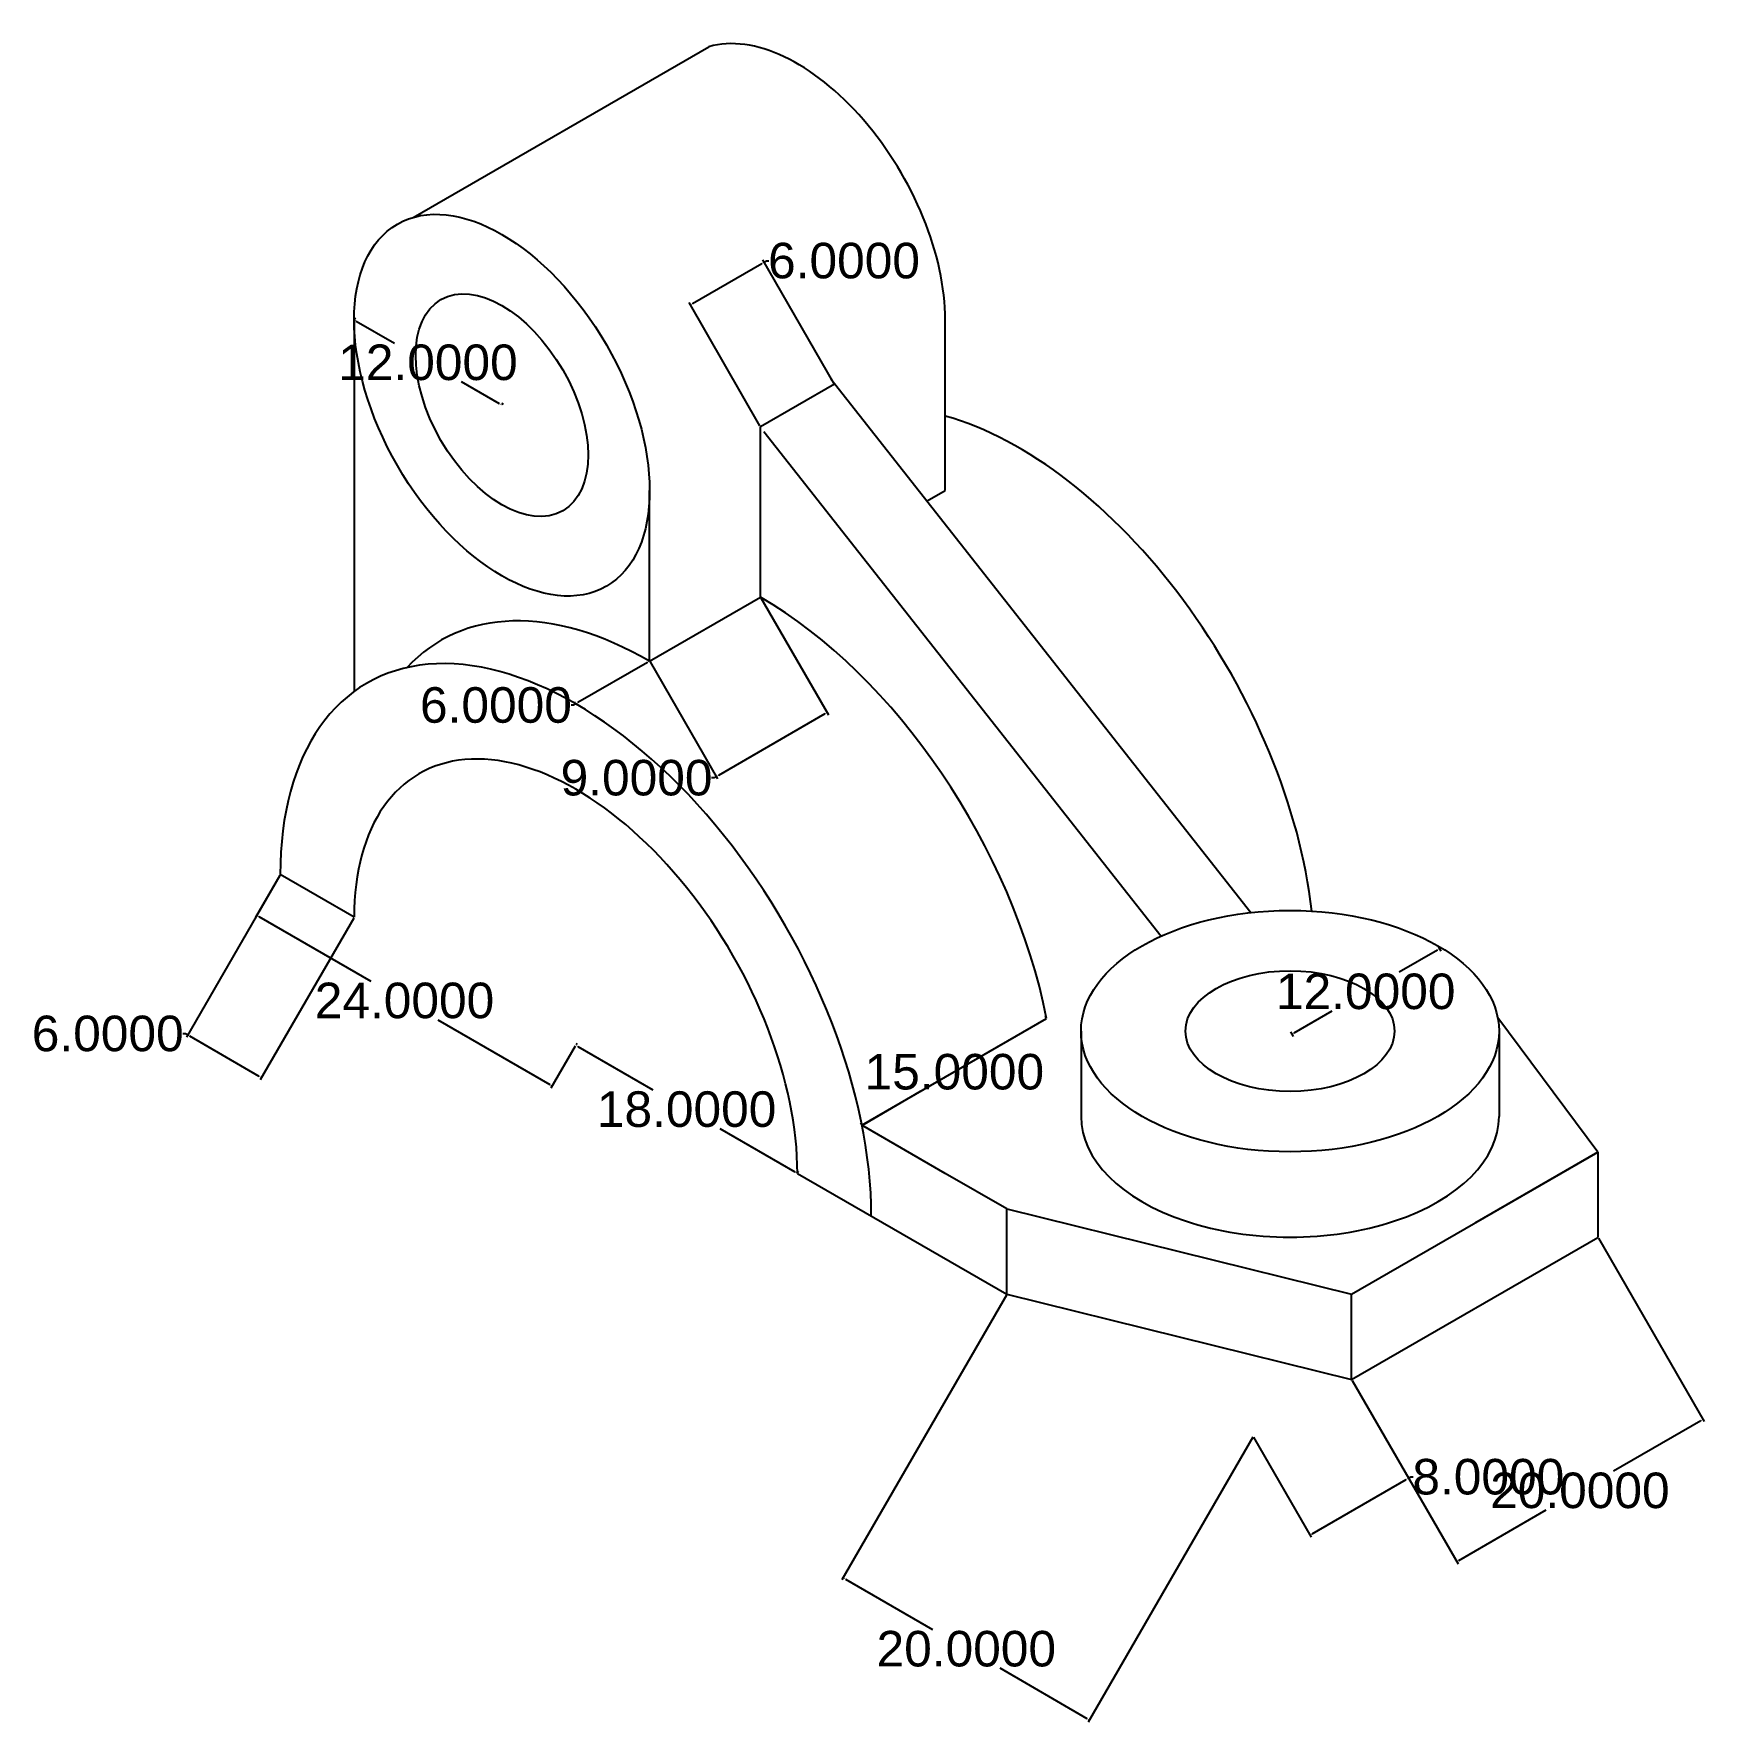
# Model space of a CAD drawing. Header units: inches. Extents: x -26 to 92, y -21 to 98.
import ezdxf

# ---------------------------------------------------------------- set-up
doc = ezdxf.new("R2010")
doc.units = ezdxf.units.IN
doc.header["$MEASUREMENT"] = 0
doc.styles.get("Standard").update_dxf_attribs({"font": 'arial.ttf'})
doc.dimstyles.get("Standard").update_dxf_attribs({"dimtxt": 2.5, "dimasz": 0.18, "dimexe": 0.18, "dimexo": 0.0625, "dimgap": 0.09, "dimtad": 0, "dimtih": 1, "dimtoh": 1, "dimdec": 4, "dimzin": 0, "dimdsep": 46, "dimtxsty": 'Standard', "dimcen": 0.09, "dimadec": 0, "dimazin": 0, "dimtfac": 1, "dimtdec": 4, "dimtofl": 0, "dimtmove": 0, "dimatfit": 3, "dimfxl": 1, "dimtolj": 1, "dimtzin": 0, "dimarcsym": 0})

# ---------------------------------------------------------------- blocks, each defined once
blk = doc.blocks.new('*D1')
at = {"color": 0, "lineweight": -2, "transparency": 16777216}
for p, q in [((-8.29, 38.37), (-14.86, 26.99)), ((-3.09, 35.37), (-9.66, 23.99)), ((-14.92, 27.24), (-15.1, 27.24)), ((-14.77, 27.15), (-14.92, 27.24)), ((-9.73, 24.24), (-14.61, 27.06))]:
    blk.add_line(p, q, dxfattribs=at)
at = {"color": 0, "transparency": 16777216}
for points in [[(-14.6, 27.08), (-14.63, 27.03), (-14.77, 27.15)], [(-9.71, 24.26), (-9.74, 24.21), (-9.57, 24.15)]]:
    blk.add_solid(points, dxfattribs=at)
at = {"layer": 'Defpoints', "color": 0, "transparency": 16777216}
for p in [(-8.26, 38.42), (-3.06, 35.42), (-14.77, 27.15)]:
    blk.add_point(p, dxfattribs=at)
at = {"color": 0, "transparency": 16777216, "insert": (-20.39, 27.24), "char_height": 2.5, "attachment_point": 5}
blk.add_mtext('\\A1;6.0000', dxfattribs=at)
blk = doc.blocks.new('*D2')
at = {"color": 0, "lineweight": -2, "transparency": 16777216}
for p, q in [((20.73, 78.57), (25.62, 81.39)), ((30.68, 72.98), (25.68, 81.63)), ((25.77, 81.48), (25.93, 81.57)), ((25.93, 81.57), (26.11, 81.57)), ((25.48, 69.98), (20.49, 78.63))]:
    blk.add_line(p, q, dxfattribs=at)
at = {"color": 0, "transparency": 16777216}
for points in [[(25.6, 81.41), (25.63, 81.36), (25.77, 81.48)], [(20.72, 78.59), (20.75, 78.54), (20.58, 78.48)]]:
    blk.add_solid(points, dxfattribs=at)
at = {"layer": 'Defpoints', "color": 0, "transparency": 16777216}
for p in [(25.77, 81.48), (30.71, 72.92), (25.52, 69.92)]:
    blk.add_point(p, dxfattribs=at)
at = {"color": 0, "transparency": 16777216, "insert": (31.39, 81.57), "char_height": 2.5, "attachment_point": 5}
blk.add_mtext('\\A1;6.0000', dxfattribs=at)
blk = doc.blocks.new('*D3')
at = {"color": 0, "lineweight": -2, "transparency": 16777216}
for p, q in [((84.44, 12.87), (91.89, -0.03)), ((67.12, 2.87), (74.57, -10.03)), ((91.64, 0.03), (85.5, -3.51)), ((74.63, -9.79), (80.77, -6.24))]:
    blk.add_line(p, q, dxfattribs=at)
at = {"color": 0, "transparency": 16777216}
for points in [[(91.62, 0.06), (91.65, 0.01), (91.8, 0.12)], [(74.62, -9.76), (74.65, -9.81), (74.48, -9.88)]]:
    blk.add_solid(points, dxfattribs=at)
at = {"layer": 'Defpoints', "color": 0, "transparency": 16777216}
for p in [(84.41, 12.92), (67.09, 2.92), (91.8, 0.12)]:
    blk.add_point(p, dxfattribs=at)
at = {"color": 0, "transparency": 16777216, "insert": (83.14, -4.88), "char_height": 2.5, "attachment_point": 5}
blk.add_mtext('\\A1;20.0000', dxfattribs=at)
blk = doc.blocks.new('*D4')
at = {"color": 0, "lineweight": -2, "transparency": 16777216}
for p, q in [((42.81, 8.87), (31.24, -11.16)), ((60.13, -1.13), (48.56, -21.16)), ((31.49, -11.1), (37.62, -14.64)), ((48.5, -20.92), (42.36, -17.37))]:
    blk.add_line(p, q, dxfattribs=at)
at = {"color": 0, "transparency": 16777216}
for points in [[(31.5, -11.07), (31.47, -11.12), (31.33, -11.01)], [(48.51, -20.89), (48.48, -20.94), (48.65, -21.01)]]:
    blk.add_solid(points, dxfattribs=at)
at = {"layer": 'Defpoints', "color": 0, "transparency": 16777216}
for p in [(42.84, 8.92), (60.16, -1.08), (48.65, -21.01)]:
    blk.add_point(p, dxfattribs=at)
at = {"color": 0, "transparency": 16777216, "insert": (39.99, -16.01), "char_height": 2.5, "attachment_point": 5}
blk.add_mtext('\\A1;20.0000', dxfattribs=at)
blk = doc.blocks.new('*D5')
at = {"color": 0, "lineweight": -2, "transparency": 16777216}
for p, q in [((67.12, 2.87), (71.17, -4.16)), ((60.19, -1.13), (64.25, -8.16)), ((64.31, -7.92), (70.93, -4.1)), ((71.08, -4.01), (71.24, -3.92)), ((71.24, -3.92), (71.42, -3.92))]:
    blk.add_line(p, q, dxfattribs=at)
at = {"color": 0, "transparency": 16777216}
for points in [[(70.91, -4.07), (70.94, -4.12), (71.08, -4.01)], [(64.3, -7.89), (64.33, -7.94), (64.16, -8.01)]]:
    blk.add_solid(points, dxfattribs=at)
at = {"layer": 'Defpoints', "color": 0, "transparency": 16777216}
for p in [(67.09, 2.92), (60.16, -1.08), (71.08, -4.01)]:
    blk.add_point(p, dxfattribs=at)
at = {"color": 0, "transparency": 16777216, "insert": (76.7, -3.92), "char_height": 2.5, "attachment_point": 5}
blk.add_mtext('\\A1;8.0000', dxfattribs=at)
blk = doc.blocks.new('*D6')
at = {"color": 0, "lineweight": -2, "transparency": 16777216}
for p, q in [((12.56, 26.48), (12.62, 26.58)), ((12.68, 26.33), (17.95, 23.29)), ((27.96, 17.51), (22.69, 20.56)), ((28.15, 17.48), (28.2, 17.58))]:
    blk.add_line(p, q, dxfattribs=at)
at = {"color": 0, "transparency": 16777216}
for points in [[(12.7, 26.36), (12.67, 26.31), (12.53, 26.42)], [(27.97, 17.54), (27.94, 17.49), (28.11, 17.42)]]:
    blk.add_solid(points, dxfattribs=at)
at = {"layer": 'Defpoints', "color": 0, "transparency": 16777216}
for p in [(12.53, 26.42), (28.11, 17.42), (28.11, 17.42)]:
    blk.add_point(p, dxfattribs=at)
at = {"color": 0, "transparency": 16777216, "insert": (20.32, 21.92), "char_height": 2.5, "attachment_point": 5}
blk.add_mtext('\\A1;18.0000', dxfattribs=at)
blk = doc.blocks.new('*D8')
at = {"color": 0, "lineweight": -2, "transparency": 16777216}
for p, q in [((-8.29, 38.37), (-10, 35.4)), ((-9.76, 35.47), (-1.89, 30.93)), ((10.72, 23.65), (2.85, 28.19)), ((12.49, 26.37), (10.78, 23.4))]:
    blk.add_line(p, q, dxfattribs=at)
at = {"color": 0, "transparency": 16777216}
for points in [[(-9.74, 35.5), (-9.77, 35.44), (-9.91, 35.56)], [(10.73, 23.68), (10.7, 23.62), (10.87, 23.56)]]:
    blk.add_solid(points, dxfattribs=at)
at = {"layer": 'Defpoints', "color": 0, "transparency": 16777216}
for p in [(-8.26, 38.42), (12.53, 26.42), (10.87, 23.56)]:
    blk.add_point(p, dxfattribs=at)
at = {"color": 0, "transparency": 16777216, "insert": (0.48, 29.56), "char_height": 2.5, "attachment_point": 5}
blk.add_mtext('\\A1;24.0000', dxfattribs=at)
blk = doc.blocks.new('*D9')
at = {"color": 0, "lineweight": -2, "transparency": 16777216}
for p, q in [((73.18, 33.37), (73.36, 33.05)), ((73.12, 33.11), (70.44, 31.57)), ((63.04, 27.29), (65.71, 28.84)), ((62.79, 27.37), (62.97, 27.05))]:
    blk.add_line(p, q, dxfattribs=at)
at = {"color": 0, "transparency": 16777216}
for points in [[(73.1, 33.14), (73.13, 33.09), (73.27, 33.2)], [(63.02, 27.32), (63.05, 27.27), (62.88, 27.2)]]:
    blk.add_solid(points, dxfattribs=at)
at = {"layer": 'Defpoints', "color": 0, "transparency": 16777216}
for p in [(73.15, 33.42), (73.27, 33.2), (62.76, 27.42)]:
    blk.add_point(p, dxfattribs=at)
at = {"color": 0, "transparency": 16777216, "insert": (68.08, 30.2), "char_height": 2.5, "attachment_point": 5}
blk.add_mtext('\\A1;12.0000', dxfattribs=at)
blk = doc.blocks.new('*D10')
at = {"color": 0, "lineweight": -2, "transparency": 16777216}
for p, q in [((-3.03, 77.48), (-2.97, 77.58)), ((-2.91, 77.33), (-0.23, 75.79)), ((7.17, 71.51), (4.5, 73.06)), ((7.36, 71.48), (7.42, 71.58))]:
    blk.add_line(p, q, dxfattribs=at)
at = {"color": 0, "transparency": 16777216}
for points in [[(-2.89, 77.36), (-2.92, 77.31), (-3.06, 77.42)], [(7.19, 71.54), (7.16, 71.49), (7.33, 71.42)]]:
    blk.add_solid(points, dxfattribs=at)
at = {"layer": 'Defpoints', "color": 0, "transparency": 16777216}
for p in [(-3.06, 77.42), (-3.06, 77.42), (7.33, 71.42)]:
    blk.add_point(p, dxfattribs=at)
at = {"color": 0, "transparency": 16777216, "insert": (2.13, 74.42), "char_height": 2.5, "attachment_point": 5}
blk.add_mtext('\\A1;12.0000', dxfattribs=at)
blk = doc.blocks.new('*D11')
at = {"color": 0, "lineweight": -2, "transparency": 16777216}
for p, q in [((25.55, 57.87), (30.29, 49.65)), ((17.75, 53.37), (22.5, 45.15)), ((30.04, 49.72), (22.56, 45.4)), ((22.25, 45.22), (22.07, 45.22)), ((22.41, 45.31), (22.25, 45.22))]:
    blk.add_line(p, q, dxfattribs=at)
at = {"color": 0, "transparency": 16777216}
for points in [[(30.03, 49.74), (30.06, 49.69), (30.2, 49.81)], [(22.55, 45.42), (22.58, 45.37), (22.41, 45.31)]]:
    blk.add_solid(points, dxfattribs=at)
at = {"layer": 'Defpoints', "color": 0, "transparency": 16777216}
for p in [(25.52, 57.92), (17.72, 53.42), (22.41, 45.31)]:
    blk.add_point(p, dxfattribs=at)
at = {"color": 0, "transparency": 16777216, "insert": (16.8, 45.22), "char_height": 2.5, "attachment_point": 5}
blk.add_mtext('\\A1;9.0000', dxfattribs=at)
blk = doc.blocks.new('*D12')
at = {"color": 0, "lineweight": -2, "transparency": 16777216}
for p, q in [((17.69, 53.48), (17.63, 53.58)), ((17.57, 53.33), (12.68, 50.51)), ((12.37, 50.33), (12.19, 50.33)), ((12.53, 50.42), (12.37, 50.33)), ((12.49, 50.48), (12.44, 50.58))]:
    blk.add_line(p, q, dxfattribs=at)
at = {"color": 0, "transparency": 16777216}
for points in [[(17.55, 53.36), (17.58, 53.31), (17.72, 53.42)], [(12.67, 50.54), (12.7, 50.49), (12.53, 50.42)]]:
    blk.add_solid(points, dxfattribs=at)
at = {"layer": 'Defpoints', "color": 0, "transparency": 16777216}
for p in [(17.72, 53.42), (12.53, 50.42), (12.53, 50.42)]:
    blk.add_point(p, dxfattribs=at)
at = {"color": 0, "transparency": 16777216, "insert": (6.91, 50.33), "char_height": 2.5, "attachment_point": 5}
blk.add_mtext('\\A1;6.0000', dxfattribs=at)
blk = doc.blocks.new('*D13')
at = {"color": 0, "lineweight": -2, "transparency": 16777216}
for p, q in [((45.48, 28.21), (41.51, 25.92)), ((45.61, 28.36), (45.55, 28.46)), ((32.81, 20.89), (36.78, 23.19)), ((32.62, 20.86), (32.56, 20.96))]:
    blk.add_line(p, q, dxfattribs=at)
at = {"color": 0, "transparency": 16777216}
for points in [[(45.47, 28.24), (45.5, 28.19), (45.64, 28.3)], [(32.79, 20.92), (32.82, 20.87), (32.65, 20.8)]]:
    blk.add_solid(points, dxfattribs=at)
at = {"layer": 'Defpoints', "color": 0, "transparency": 16777216}
for p in [(45.64, 28.3), (32.65, 20.8), (32.65, 20.8)]:
    blk.add_point(p, dxfattribs=at)
at = {"color": 0, "transparency": 16777216, "insert": (39.15, 24.55), "char_height": 2.5, "attachment_point": 5}
blk.add_mtext('\\A1;15.0000', dxfattribs=at)

msp = doc.modelspace()

# ---------------------------------------------------------------- linework, layer by layer
for p, q in [((1.09416, 84.62224), (21.87877, 96.62224)), ((-3.06276, 77.42224), (-3.06276, 51.29675)), ((38.50646, 65.42224), (38.50646, 77.42224)), ((25.51608, 69.92224), (30.71223, 72.92224)), ((30.4713, 73.27801), (60.01046, 35.75824)), ((25.51608, 69.92224), (28.11415, 71.42224)), ((25.51608, 57.92224), (25.51608, 69.92224)), ((25.75701, 69.56647), (53.68169, 34.09737)), ((17.72185, 53.42224), (17.72185, 65.42224)), ((37.23434, 64.68779), (38.50646, 65.42224)), ((37.23434, 64.68779), (38.50646, 65.42224)), ((17.72185, 53.42224), (25.51608, 57.92224)), ((-3.06276, 35.42224), (-8.25891, 38.42224)), ((32.65031, 20.80329), (45.64069, 28.30329)), ((48.05823, 27.42224), (48.05823, 21.42224)), ((84.40581, 18.92224), (77.36098, 28.36569)), ((77.45211, 27.42224), (77.45211, 21.42224)), ((38.50646, 17.42224), (32.65031, 20.80329)), ((67.0853, 8.92224), (84.40581, 18.92224)), ((67.0853, 8.92224), (84.40581, 18.92224)), ((84.40581, 18.92224), (75.74555, 13.92224)), ((84.40581, 18.92224), (84.40581, 12.92224)), ((28.11415, 17.42224), (42.83659, 8.92224)), ((28.11415, 17.42224), (42.83659, 8.92224)), ((42.83659, 14.92224), (38.50646, 17.42224)), ((42.83659, 8.92224), (42.83659, 14.92224)), ((42.83659, 14.92224), (67.0853, 8.92224)), ((67.0853, 2.92224), (84.40581, 12.92224)), ((42.83659, 8.92224), (67.0853, 2.92224)), ((67.0853, 2.92224), (67.0853, 8.92224))]:
    msp.add_line(p, q)
for centre, major_axis, start_param, end_param in [((28.11415, 83.42224), (7.34847, -12.72792), 7.068583471, 9.282880906), ((43.70261, 44.42224), (14.69694, -25.45584), 0.92432188, 2.608874745), ((12.5257, 26.42224), (14.69694, -25.45584), 0.785398163, 3.926990817), ((17.72185, 29.42224), (14.69694, -25.45584), 2.35619449, 3.319303254), ((25.51608, 33.92224), (14.69694, -25.45584), 1.038078419, 2.35619449), ((12.5257, 26.42224), (11.0227, -19.09188), 0.785398163, 3.926990817), ((62.75517, 21.42224), (-14.69694, 0), 6.283185307, 9.424777961)]:
    msp.add_ellipse(centre, major_axis=major_axis, ratio=0.577350269, start_param=start_param, end_param=end_param)
for centre, major_axis in [((7.32954, 71.42224), (7.34847, -12.72792)), ((7.32954, 71.42224), (4.28661, -7.42462)), ((62.75517, 27.42224), (-14.69694, 0)), ((62.75517, 27.42224), (-14.69694, 0)), ((62.75517, 27.42224), (-7.34847, 0))]:
    msp.add_ellipse(centre, major_axis=major_axis, ratio=0.577350269)

# ---------------------------------------------------------------- dimensions: what is measured, and where the dimension line sits
for p1, p2, distance, picture, middle in [((25.51608, 69.92224), (30.71223, 72.92224), 9.87937, '*D2', (31.39028, 81.56803)), ((7.32954, 71.42224), (-3.06276, 77.42224), 0, '*D10', (2.13339, 74.42224)), ((25.51608, 57.92224), (17.72185, 53.42224), 9.3691, '*D11', (16.79549, 45.21837)), ((17.72185, 53.42224), (12.5257, 50.42224), 0, '*D12', (6.90796, 50.33224)), ((-3.06276, 35.42224), (-8.25891, 38.42224), 13.01878, '*D1', (-20.38603, 27.23765)), ((-8.25891, 38.42224), (12.5257, 26.42224), -3.30465, '*D8', (0.48107, 29.56033)), ((62.75517, 27.42224), (73.14747, 33.42224), -0.25107, '*D9', (68.07686, 30.20481)), ((45.64069, 28.30329), (32.65031, 20.80329), 0, '*D13', (39.1455, 24.55329)), ((12.5257, 26.42224), (28.11415, 17.42224), 0, '*D6', (20.31993, 21.92224)), ((67.0853, 2.92224), (84.40581, 12.92224), -14.77953, '*D3', (83.13532, -4.87721)), ((42.83659, 8.92224), (60.15709, -1.07776), -23.01197, '*D4', (39.99086, -16.00671)), ((60.15709, -1.07776), (67.0853, 2.92224), -7.99928, '*D5', (76.69755, -3.91533))]:
    dim = msp.add_aligned_dim(p1=p1, p2=p2, distance=distance, dimstyle='Standard')
    dim.commit()
    dim.dimension.update_dxf_attribs({"geometry": picture, "text_midpoint": middle})

doc.saveas('drawing.dxf')
